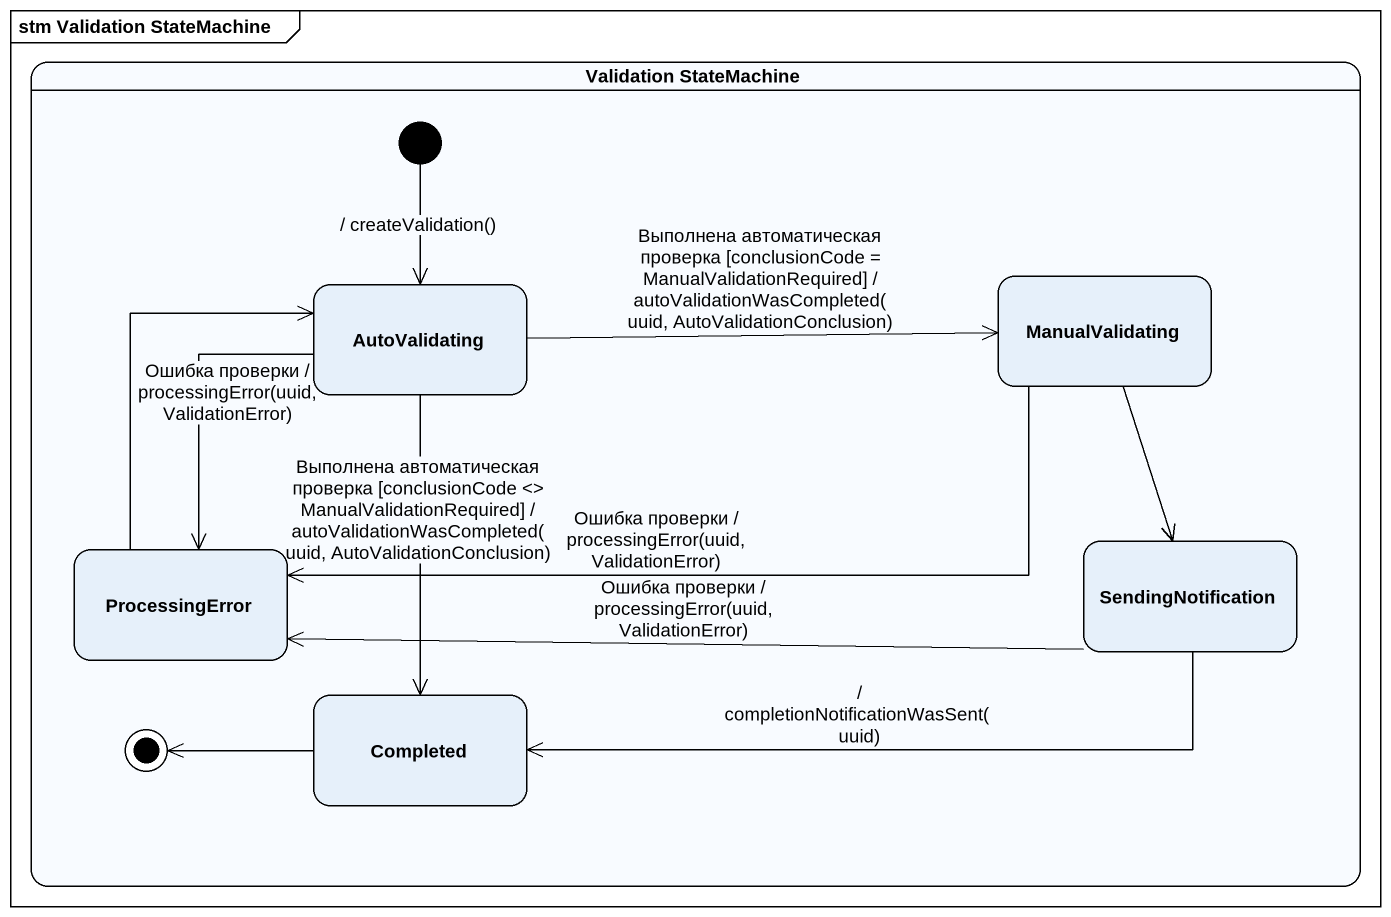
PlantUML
@startuml
mainframe stm Validation StateMachine
hide empty description
state "Validation StateMachine" as Validation_StateMachine {
  state AutoValidating
  state ManualValidating
  state ProcessingError
  state SendingNotification
  state Completed
  [*] --> AutoValidating : / createValidation()
  Completed -left-> [*]
}
AutoValidating -right-> ManualValidating : Выполнена автоматическая проверка [conclusionCode = ManualValidationRequired] / autoValidationWasCompleted(uuid, AutoValidationConclusion)
AutoValidating --> ProcessingError : Ошибка проверки / processingError(uuid, ValidationError)
AutoValidating --> Completed : Выполнена автоматическая проверка [conclusionCode <> ManualValidationRequired] / autoValidationWasCompleted(uuid, AutoValidationConclusion)
ManualValidating -left-> ProcessingError : Ошибка проверки / processingError(uuid, ValidationError)
ManualValidating --> SendingNotification
ProcessingError -up-> AutoValidating
SendingNotification -left-> ProcessingError : Ошибка проверки / processingError(uuid, ValidationError)
SendingNotification -left-> Completed : / completionNotificationWasSent(uuid)
@enduml
